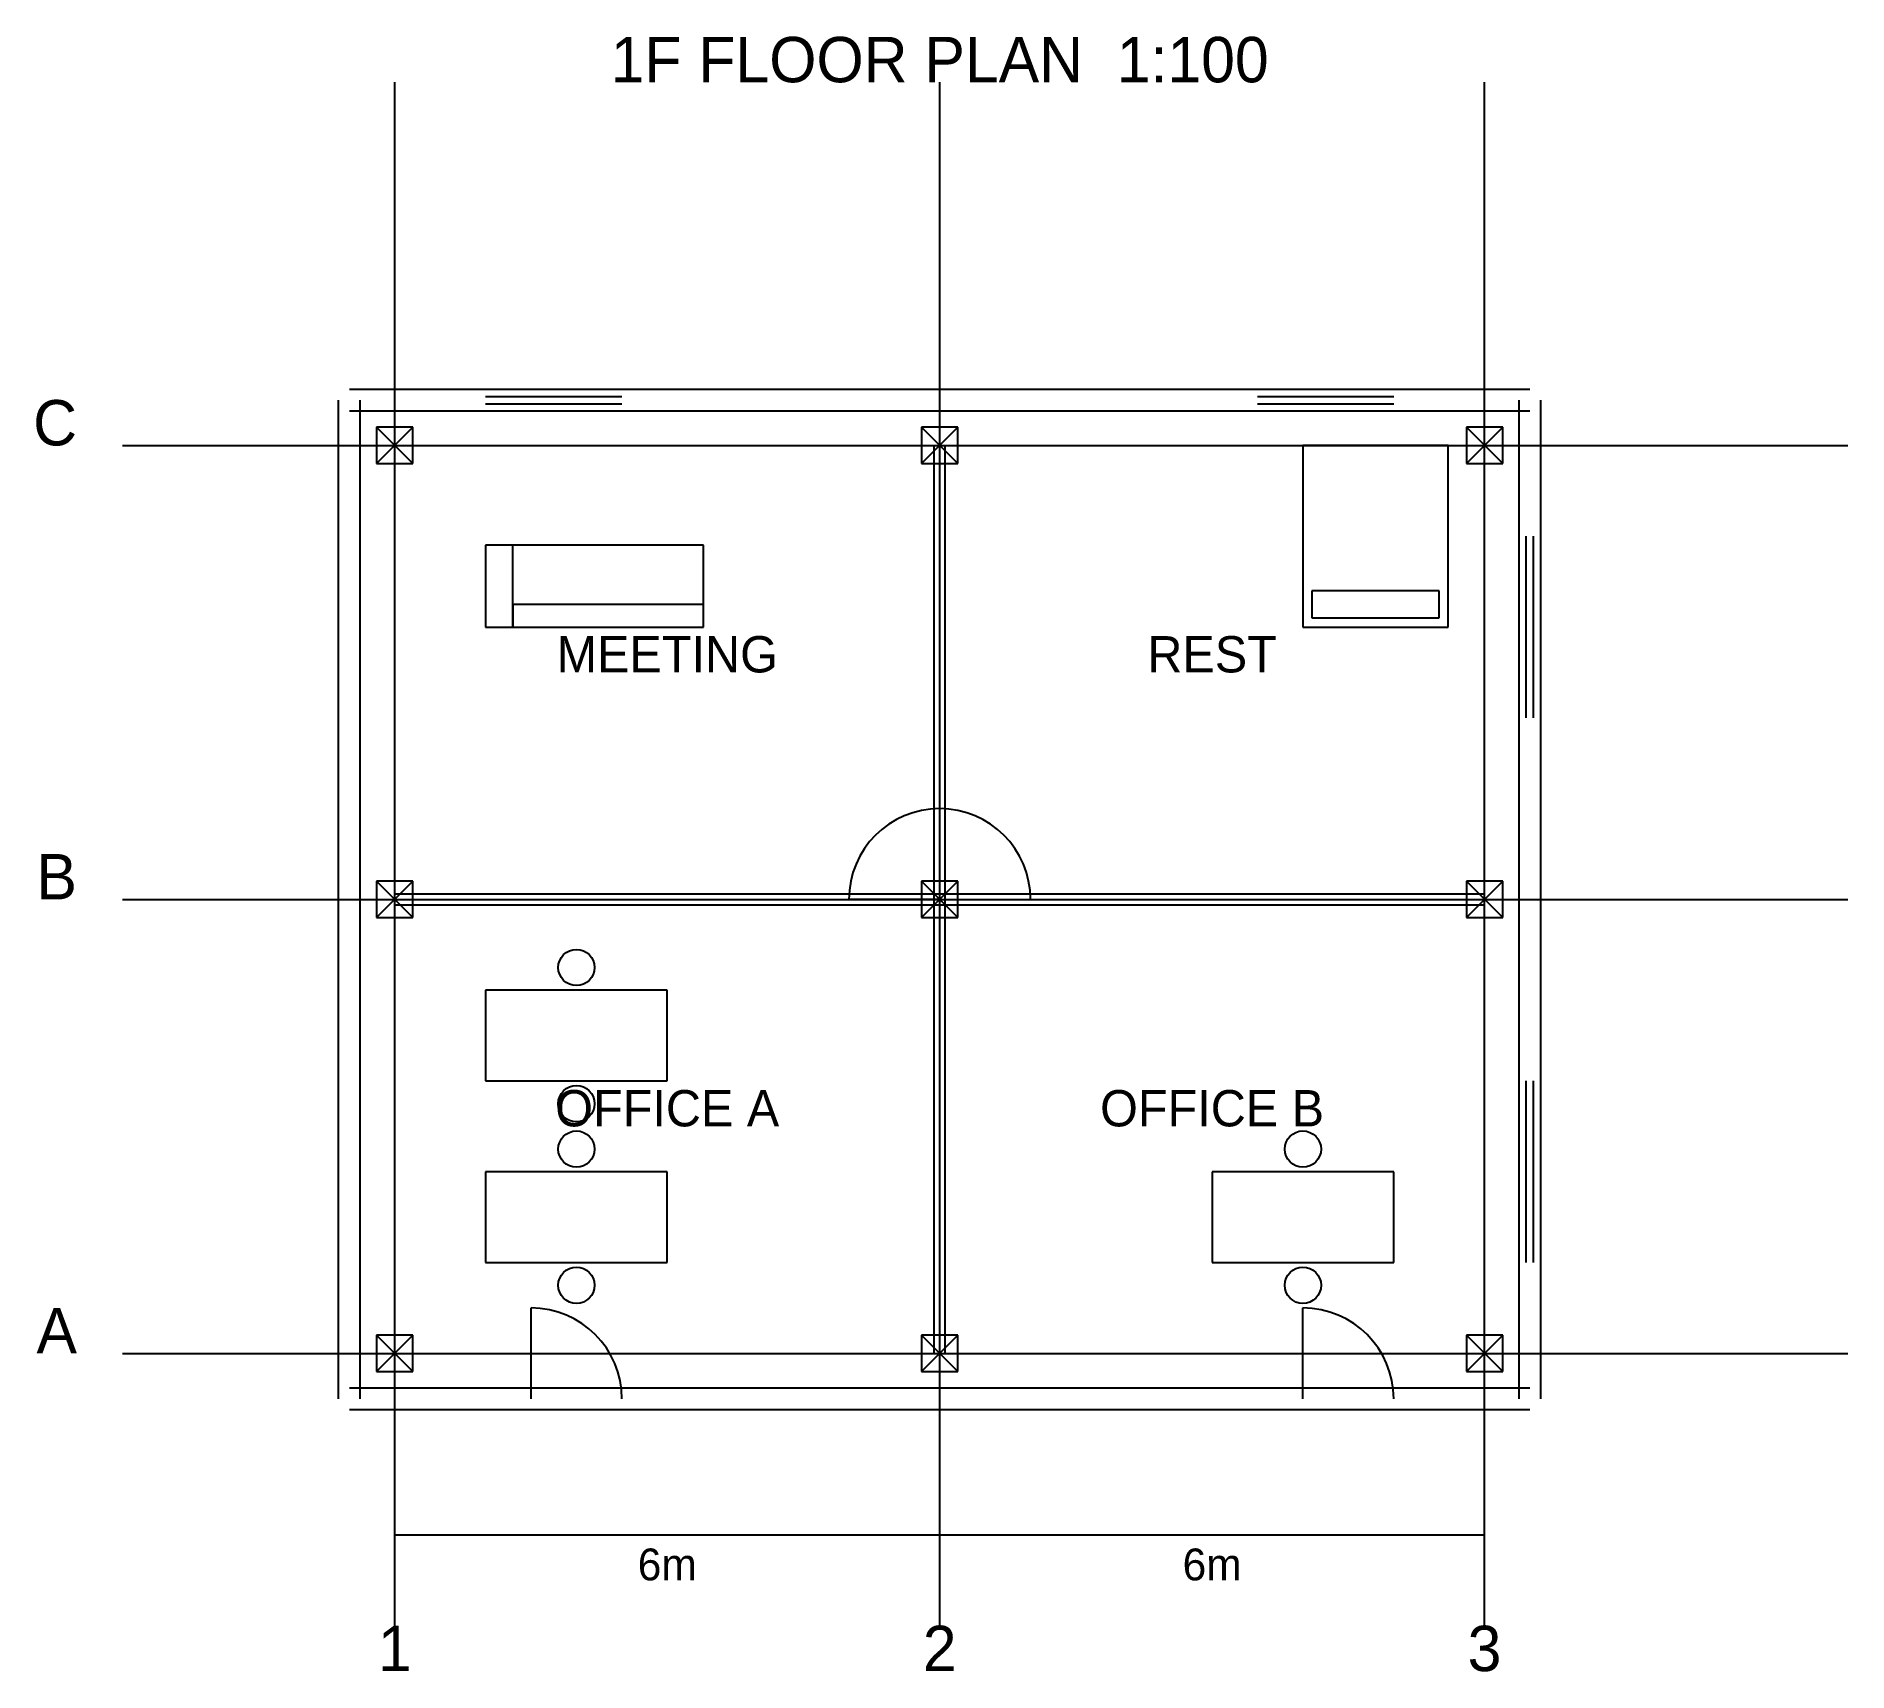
# Model space of a CAD drawing. Header units: metres. Extents: x -3.9 to 16, y -3.5 to 14.5.
import ezdxf
from ezdxf.enums import TextEntityAlignment as Align

# ---------------------------------------------------------------- set-up
doc = ezdxf.new("R2010")
doc.units = ezdxf.units.M
for name, color, linetype in [('BEAM', 3, 'CONTINUOUS'), ('COLUMN', 1, 'CONTINUOUS'), ('DIM', 5, 'CONTINUOUS'), ('DOOR', 3, 'CONTINUOUS'), ('FURN', 8, 'CONTINUOUS'), ('GRID', 5, 'CONTINUOUS'), ('ROOM', 4, 'CONTINUOUS'), ('WALL', 7, 'CONTINUOUS'), ('WINDOW', 4, 'CONTINUOUS')]:
    doc.layers.add(name, color=color, linetype=linetype)

msp = doc.modelspace()

# ---------------------------------------------------------------- linework, layer by layer
at = {"layer": 'BEAM'}
for p, q in [((0, 10), (6, 10)), ((0, 10), (6, 10)), ((0, 5), (0, 10)), ((0, 5), (0, 10)), ((6, 10), (12, 10)), ((6, 10), (12, 10)), ((6, 5), (6, 10)), ((6, 5), (6, 10)), ((12, 5), (12, 10)), ((12, 5), (12, 10)), ((0, 5), (6, 5)), ((0, 5), (6, 5)), ((0, 0), (0, 5)), ((0, 0), (0, 5)), ((6, 5), (12, 5)), ((6, 5), (12, 5)), ((6, 0), (6, 5)), ((6, 0), (6, 5)), ((12, 0), (12, 5)), ((12, 0), (12, 5)), ((0, 0), (6, 0)), ((0, 0), (6, 0)), ((6, 0), (12, 0)), ((6, 0), (12, 0))]:
    msp.add_line(p, q, dxfattribs=at)
at = {"layer": 'COLUMN'}
for p, q in [((0.2, 10.2), (-0.2, 10.2)), ((-0.2, 10.2), (-0.2, 9.8)), ((-0.2, 9.8), (0.2, 10.2)), ((0.2, 9.8), (-0.2, 10.2)), ((0.2, 9.8), (0.2, 10.2)), ((6.2, 10.2), (5.8, 10.2)), ((5.8, 10.2), (5.8, 9.8)), ((5.8, 9.8), (6.2, 10.2)), ((6.2, 9.8), (5.8, 10.2)), ((6.2, 9.8), (6.2, 10.2)), ((12.2, 10.2), (11.8, 10.2)), ((11.8, 10.2), (11.8, 9.8)), ((11.8, 9.8), (12.2, 10.2)), ((12.2, 9.8), (11.8, 10.2)), ((12.2, 9.8), (12.2, 10.2)), ((-0.2, 9.8), (0.2, 9.8)), ((5.8, 9.8), (6.2, 9.8)), ((11.8, 9.8), (12.2, 9.8)), ((0.2, 5.2), (-0.2, 5.2)), ((-0.2, 5.2), (-0.2, 4.8)), ((-0.2, 4.8), (0.2, 5.2)), ((0.2, 4.8), (-0.2, 5.2)), ((0.2, 4.8), (0.2, 5.2)), ((6.2, 5.2), (5.8, 5.2)), ((5.8, 5.2), (5.8, 4.8)), ((5.8, 4.8), (6.2, 5.2)), ((6.2, 4.8), (5.8, 5.2)), ((6.2, 4.8), (6.2, 5.2)), ((12.2, 5.2), (11.8, 5.2)), ((11.8, 5.2), (11.8, 4.8)), ((11.8, 4.8), (12.2, 5.2)), ((12.2, 4.8), (11.8, 5.2)), ((12.2, 4.8), (12.2, 5.2)), ((-0.2, 4.8), (0.2, 4.8)), ((5.8, 4.8), (6.2, 4.8)), ((11.8, 4.8), (12.2, 4.8)), ((0.2, 0.2), (-0.2, 0.2)), ((-0.2, 0.2), (-0.2, -0.2)), ((-0.2, -0.2), (0.2, 0.2)), ((0.2, -0.2), (-0.2, 0.2)), ((0.2, -0.2), (0.2, 0.2)), ((6.2, 0.2), (5.8, 0.2)), ((5.8, 0.2), (5.8, -0.2)), ((5.8, -0.2), (6.2, 0.2)), ((6.2, -0.2), (5.8, 0.2)), ((6.2, -0.2), (6.2, 0.2)), ((12.2, 0.2), (11.8, 0.2)), ((11.8, 0.2), (11.8, -0.2)), ((11.8, -0.2), (12.2, 0.2)), ((12.2, -0.2), (11.8, 0.2)), ((12.2, -0.2), (12.2, 0.2)), ((-0.2, -0.2), (0.2, -0.2)), ((5.8, -0.2), (6.2, -0.2)), ((11.8, -0.2), (12.2, -0.2))]:
    msp.add_line(p, q, dxfattribs=at)
at = {"layer": 'DIM'}
for p, q in [((0, -2), (6, -2)), ((6, -2), (12, -2))]:
    msp.add_line(p, q, dxfattribs=at)
at = {"layer": 'DOOR'}
for p, q in [((6, 5), (6, 6)), ((6, 5), (5, 5)), ((1.5, -0.5), (1.5, 0.5)), ((10, -0.5), (10, 0.5))]:
    msp.add_line(p, q, dxfattribs=at)
for centre, start, end in [((6, 5), 90, 180), ((6, 5), 0, 90), ((1.5, -0.5), 0, 90), ((10, -0.5), 0, 90)]:
    msp.add_arc(centre, 1, start, end, dxfattribs=at)
at = {"layer": 'FURN'}
for p, q in [((11.6, 10), (10, 10)), ((10, 10), (10, 8)), ((11.6, 8), (11.6, 10)), ((3.4, 8.9), (1, 8.9)), ((1, 8.9), (1, 8)), ((1.3, 8.9), (1, 8.9)), ((1, 8.9), (1, 8)), ((1.3, 8), (1.3, 8.9)), ((3.4, 8), (3.4, 8.9)), ((11.5, 8.4), (10.1, 8.4)), ((10.1, 8.4), (10.1, 8.1)), ((11.5, 8.1), (11.5, 8.4)), ((3.4, 8.25), (1.3, 8.25)), ((1.3, 8.25), (1.3, 8)), ((3.4, 8), (3.4, 8.25)), ((1, 8), (3.4, 8)), ((1, 8), (1.3, 8)), ((1.3, 8), (3.4, 8)), ((10, 8), (11.6, 8)), ((10.1, 8.1), (11.5, 8.1)), ((3, 4), (1, 4)), ((1, 4), (1, 3)), ((3, 3), (3, 4)), ((1, 3), (3, 3)), ((3, 2), (1, 2)), ((1, 2), (1, 1)), ((3, 1), (3, 2)), ((11, 2), (9, 2)), ((9, 2), (9, 1)), ((11, 1), (11, 2)), ((1, 1), (3, 1)), ((9, 1), (11, 1))]:
    msp.add_line(p, q, dxfattribs=at)
for centre in [(2, 4.25), (2, 2.75), (2, 2.25), (10, 2.25), (2, 0.75), (10, 0.75)]:
    msp.add_circle(centre, 0.2, dxfattribs=at)
at = {"layer": 'GRID'}
for p, q in [((0, -3), (0, 14)), ((6, -3), (6, 14)), ((12, -3), (12, 14)), ((-3, 10), (16, 10)), ((-3, 5), (16, 5)), ((-3, 0), (16, 0))]:
    msp.add_line(p, q, dxfattribs=at)
at = {"layer": 'WALL'}
for p, q in [((-0.5, 10.62), (12.5, 10.62)), ((-0.62, -0.5), (-0.62, 10.5)), ((-0.5, 10.38), (12.5, 10.38)), ((-0.38, -0.5), (-0.38, 10.5)), ((12.38, -0.5), (12.38, 10.5)), ((12.62, -0.5), (12.62, 10.5)), ((5.94, 0), (5.94, 10)), ((6.06, 0), (6.06, 10)), ((0, 5.06), (12, 5.06)), ((0, 4.94), (12, 4.94)), ((-0.5, -0.38), (12.5, -0.38)), ((-0.5, -0.62), (12.5, -0.62))]:
    msp.add_line(p, q, dxfattribs=at)
at = {"layer": 'WINDOW'}
for p, q in [((1, 10.62), (2.5, 10.62)), ((9.5, 10.62), (11, 10.62)), ((1, 10.54), (2.5, 10.54)), ((1, 10.46), (2.5, 10.46)), ((1, 10.38), (2.5, 10.38)), ((9.5, 10.54), (11, 10.54)), ((9.5, 10.46), (11, 10.46)), ((9.5, 10.38), (11, 10.38)), ((12.38, 7), (12.38, 9)), ((12.46, 7), (12.46, 9)), ((12.54, 7), (12.54, 9)), ((12.62, 7), (12.62, 9)), ((12.38, 1), (12.38, 3)), ((12.46, 1), (12.46, 3)), ((12.54, 1), (12.54, 3)), ((12.62, 1), (12.62, 3))]:
    msp.add_line(p, q, dxfattribs=at)

# ---------------------------------------------------------------- texts
at = {"layer": 'DIM'}
for s, height, p in [('1F FLOOR PLAN  1:100', 0.5, (6, 14)), ('6m', 0.35, (3, -2.5)), ('6m', 0.35, (9, -2.5))]:
    msp.add_text(s, height=height, dxfattribs=at).set_placement(p, align=Align.CENTER)
at = {"layer": 'GRID'}
for s, p in [('C', (-3.5, 10)), ('B', (-3.5, 5)), ('A', (-3.5, 0))]:
    msp.add_text(s, height=0.5, dxfattribs=at).set_placement(p, align=Align.RIGHT)
for s, p in [('1', (0, -3.5)), ('2', (6, -3.5)), ('3', (12, -3.5))]:
    msp.add_text(s, height=0.5, dxfattribs=at).set_placement(p, align=Align.CENTER)
at = {"layer": 'ROOM'}
for s, p in [('MEETING', (3, 7.5)), ('REST', (9, 7.5)), ('OFFICE A', (3, 2.5)), ('OFFICE B', (9, 2.5))]:
    msp.add_text(s, height=0.4, dxfattribs=at).set_placement(p, align=Align.CENTER)

doc.saveas('drawing.dxf')
